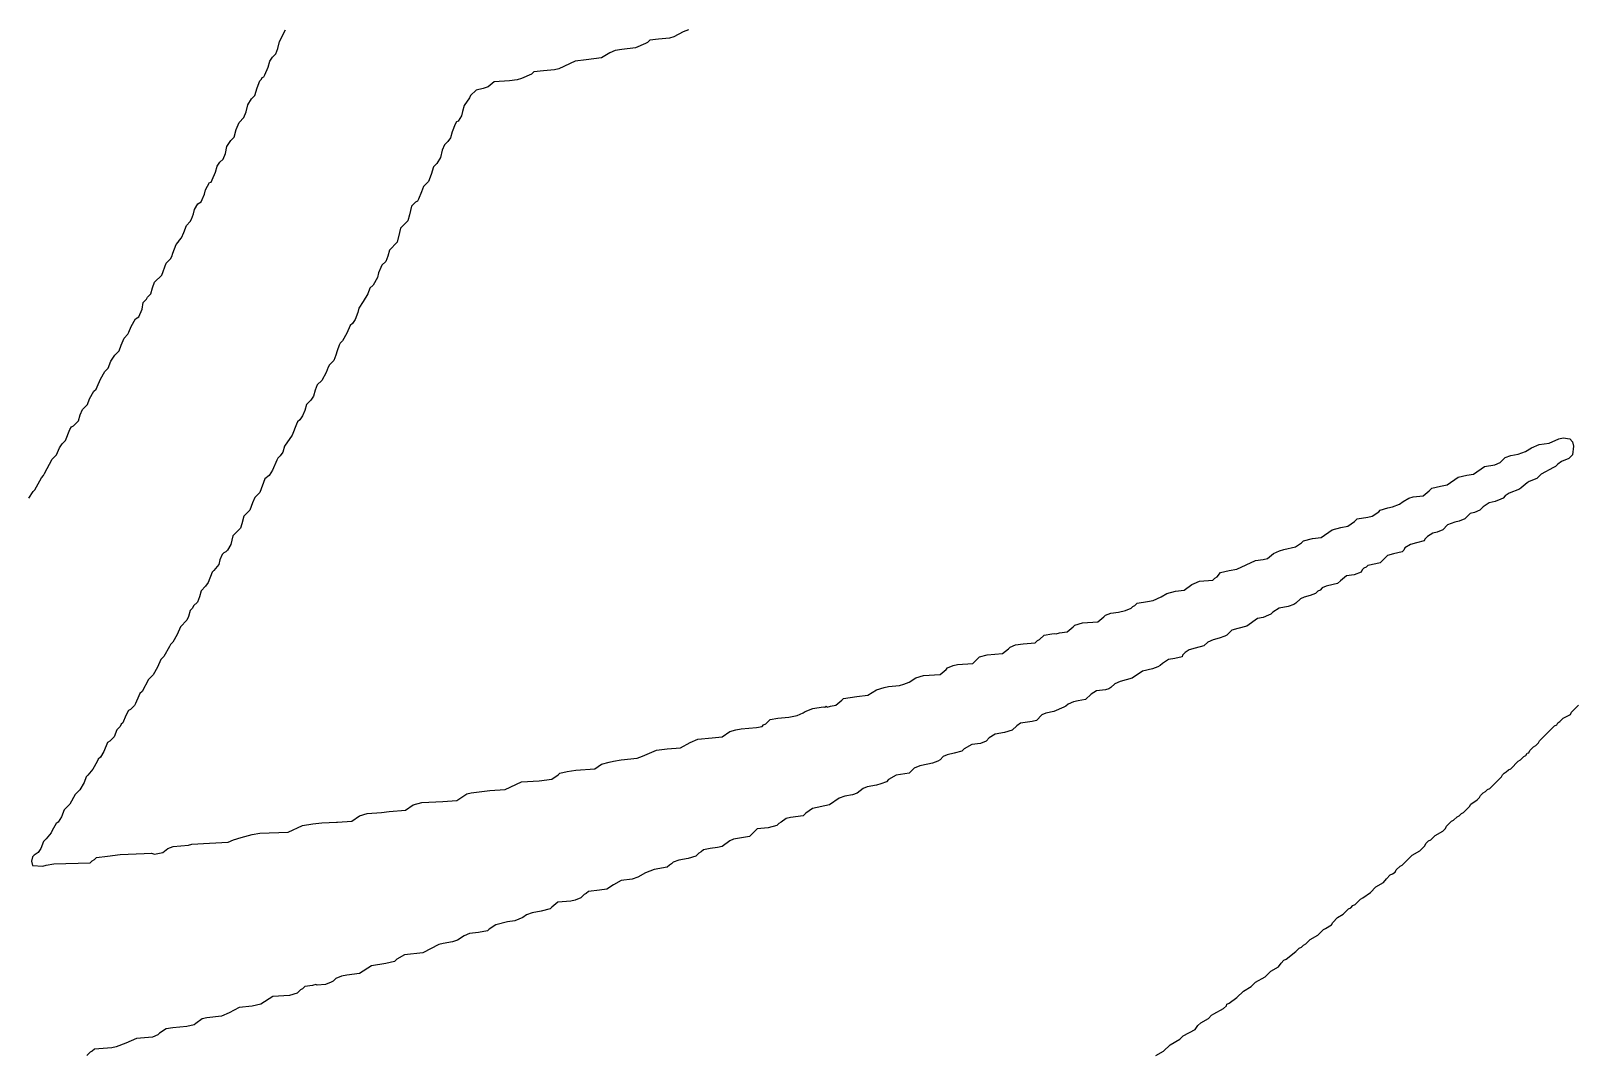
# Model space of a CAD drawing. Header units: millimetres. Extents: x -3 to 175, y -4 to 177.
# Drawn here: x 108.902 to 110.752, y 55.552 to 56.779 of the extents above; entities that cross this region are included whole.
import ezdxf

# ---------------------------------------------------------------- set-up
doc = ezdxf.new("R2010")
doc.units = ezdxf.units.MM
doc.layers.add('TopOverlay', color=2, linetype='Continuous')

msp = doc.modelspace()

# ---------------------------------------------------------------- linework, layer by layer
at = {"layer": 'TopOverlay'}
for p, q in [((109.1975, 56.758), (109.1995, 56.7665)), ((109.1995, 56.7665), (109.2067, 56.7803)), ((109.6377, 56.7639), (109.6259, 56.7587)), ((109.6403, 56.7652), (109.6377, 56.7639)), ((109.6429, 56.7678), (109.6403, 56.7652)), ((109.6534, 56.7692), (109.6429, 56.7678)), ((109.6665, 56.7705), (109.6534, 56.7692)), ((109.6718, 56.7718), (109.6665, 56.7705)), ((109.6829, 56.7777), (109.6718, 56.7718)), ((109.6895, 56.7803), (109.6829, 56.7777)), ((109.1877, 56.7429), (109.191, 56.7475)), ((109.191, 56.7475), (109.1949, 56.7514)), ((109.1949, 56.7514), (109.1975, 56.758)), ((109.5668, 56.7442), (109.5537, 56.7429)), ((109.5852, 56.7469), (109.5668, 56.7442)), ((109.595, 56.7528), (109.5852, 56.7469)), ((109.6016, 56.7554), (109.595, 56.7528)), ((109.6095, 56.7567), (109.6016, 56.7554)), ((109.6259, 56.7587), (109.6095, 56.7567)), ((109.1805, 56.7239), (109.1818, 56.7265)), ((109.1818, 56.7265), (109.1857, 56.7357)), ((109.1857, 56.7357), (109.1877, 56.7429)), ((109.5012, 56.7272), (109.4894, 56.7219)), ((109.5039, 56.7298), (109.5012, 56.7272)), ((109.5157, 56.7311), (109.5039, 56.7298)), ((109.5288, 56.7324), (109.5157, 56.7311)), ((109.534, 56.7337), (109.5288, 56.7324)), ((109.5537, 56.7429), (109.534, 56.7337)), ((109.17, 56.7016), (109.1726, 56.7108)), ((109.1726, 56.7108), (109.1759, 56.7193)), ((109.1759, 56.7193), (109.1778, 56.7213)), ((109.1778, 56.7213), (109.1785, 56.7232)), ((109.1785, 56.7232), (109.1805, 56.7239)), ((109.435, 56.7082), (109.4284, 56.7016)), ((109.4435, 56.7101), (109.435, 56.7082)), ((109.4494, 56.7121), (109.4435, 56.7101)), ((109.4566, 56.718), (109.4494, 56.7121)), ((109.475, 56.7193), (109.4566, 56.718)), ((109.4842, 56.7206), (109.475, 56.7193)), ((109.4894, 56.7219), (109.4842, 56.7206)), ((109.1595, 56.6819), (109.1614, 56.6904)), ((109.1614, 56.6904), (109.166, 56.6977)), ((109.166, 56.6977), (109.17, 56.7016)), ((109.4205, 56.6898), (109.4186, 56.6826)), ((109.4271, 56.699), (109.4205, 56.6898)), ((109.4284, 56.7016), (109.4271, 56.699)), ((109.151, 56.6695), (109.1569, 56.6754)), ((109.1569, 56.6754), (109.1595, 56.6819)), ((109.4114, 56.6701), (109.41, 56.6675)), ((109.4133, 56.6708), (109.4114, 56.6701)), ((109.4173, 56.6773), (109.4133, 56.6708)), ((109.4186, 56.6826), (109.4173, 56.6773)), ((109.1411, 56.6478), (109.145, 56.6517)), ((109.145, 56.6517), (109.1477, 56.6609)), ((109.1477, 56.6609), (109.151, 56.6695)), ((109.4061, 56.6583), (109.4041, 56.6511)), ((109.41, 56.6675), (109.4061, 56.6583)), ((109.1346, 56.6321), (109.1365, 56.6406)), ((109.1365, 56.6406), (109.1411, 56.6478)), ((109.3943, 56.636), (109.3923, 56.6275)), ((109.3969, 56.6426), (109.3943, 56.636)), ((109.4009, 56.6465), (109.3969, 56.6426)), ((109.4041, 56.6511), (109.4009, 56.6465)), ((109.1227, 56.6098), (109.1247, 56.617)), ((109.1247, 56.617), (109.128, 56.6216)), ((109.128, 56.6216), (109.1319, 56.6255)), ((109.1319, 56.6255), (109.1346, 56.6321)), ((109.3838, 56.6163), (109.3812, 56.6071)), ((109.3877, 56.6203), (109.3838, 56.6163)), ((109.3923, 56.6275), (109.3877, 56.6203)), ((109.1109, 56.5888), (109.1155, 56.5973)), ((109.1155, 56.5973), (109.1175, 56.598)), ((109.1175, 56.598), (109.1188, 56.6006)), ((109.1188, 56.6006), (109.1227, 56.6098)), ((109.3779, 56.5986), (109.372, 56.5927)), ((109.3812, 56.6071), (109.3779, 56.5986)), ((109.107, 56.577), (109.1096, 56.5835)), ((109.1096, 56.5835), (109.1109, 56.5888)), ((109.3661, 56.5776), (109.3648, 56.575)), ((109.3694, 56.5862), (109.3661, 56.5776)), ((109.372, 56.5927), (109.3694, 56.5862)), ((109.0939, 56.5534), (109.0965, 56.5599)), ((109.0965, 56.5599), (109.0978, 56.5652)), ((109.0978, 56.5652), (109.1018, 56.5717)), ((109.1018, 56.5717), (109.1057, 56.5743)), ((109.1057, 56.5743), (109.107, 56.577)), ((109.3576, 56.5691), (109.355, 56.5586)), ((109.3622, 56.5737), (109.3576, 56.5691)), ((109.3648, 56.575), (109.3622, 56.5737)), ((109.0847, 56.5376), (109.088, 56.5461)), ((109.088, 56.5461), (109.0926, 56.5507)), ((109.0926, 56.5507), (109.0939, 56.5534)), ((109.3445, 56.5429), (109.3431, 56.5376)), ((109.353, 56.5514), (109.3445, 56.5429)), ((109.355, 56.5586), (109.353, 56.5514)), ((109.0716, 56.5127), (109.0755, 56.5232)), ((109.0755, 56.5232), (109.0781, 56.5258)), ((109.0781, 56.5258), (109.0795, 56.5284)), ((109.0795, 56.5284), (109.0821, 56.5311)), ((109.0821, 56.5311), (109.0847, 56.5376)), ((109.3405, 56.5258), (109.3313, 56.5166)), ((109.3431, 56.5376), (109.3405, 56.5258)), ((109.0637, 56.5009), (109.069, 56.5061)), ((109.069, 56.5061), (109.0703, 56.5087)), ((109.0703, 56.5087), (109.0716, 56.5127)), ((109.3294, 56.5094), (109.3267, 56.5028)), ((109.3313, 56.5166), (109.3294, 56.5094)), ((109.0499, 56.4779), (109.0585, 56.4864)), ((109.0585, 56.4864), (109.0637, 56.5009)), ((109.3182, 56.4891), (109.3169, 56.4838)), ((109.3208, 56.4956), (109.3182, 56.4891)), ((109.3222, 56.4983), (109.3208, 56.4956)), ((109.3267, 56.5028), (109.3222, 56.4983)), ((109.0453, 56.4641), (109.0473, 56.4714)), ((109.0473, 56.4714), (109.0499, 56.4779)), ((109.3077, 56.4707), (109.3051, 56.4641)), ((109.3117, 56.4746), (109.3077, 56.4707)), ((109.3169, 56.4838), (109.3117, 56.4746)), ((109.0348, 56.4458), (109.0362, 56.4536)), ((109.0362, 56.4536), (109.0401, 56.4576)), ((109.0401, 56.4576), (109.0414, 56.4602)), ((109.0414, 56.4602), (109.0453, 56.4641)), ((109.2998, 56.455), (109.2946, 56.4471)), ((109.3051, 56.4641), (109.2998, 56.455)), ((109.0217, 56.4248), (109.027, 56.434)), ((109.027, 56.434), (109.0309, 56.4366)), ((109.0309, 56.4366), (109.0348, 56.4458)), ((109.29, 56.4333), (109.2867, 56.4287)), ((109.2933, 56.4418), (109.29, 56.4333)), ((109.2946, 56.4471), (109.2933, 56.4418)), ((109.0099, 56.4025), (109.0132, 56.411)), ((109.0132, 56.411), (109.0178, 56.4156)), ((109.0178, 56.4156), (109.0191, 56.4182)), ((109.0191, 56.4182), (109.0217, 56.4248)), ((109.2802, 56.4169), (109.2749, 56.4077)), ((109.2841, 56.4261), (109.2802, 56.4169)), ((109.2867, 56.4287), (109.2841, 56.4261)), ((109.0021, 56.3907), (109.0073, 56.3959)), ((109.0073, 56.3959), (109.0099, 56.4025)), ((109.2684, 56.3959), (109.2671, 56.3907)), ((109.271, 56.4025), (109.2684, 56.3959)), ((109.2723, 56.4051), (109.271, 56.4025)), ((109.2749, 56.4077), (109.2723, 56.4051)), ((108.9902, 56.371), (108.9942, 56.3749)), ((108.9942, 56.3749), (108.9975, 56.3835)), ((108.9975, 56.3835), (109.0021, 56.3907)), ((109.2579, 56.3762), (109.2552, 56.3697)), ((109.2592, 56.3789), (109.2579, 56.3762)), ((109.2644, 56.3841), (109.2592, 56.3789)), ((109.2671, 56.3907), (109.2644, 56.3841)), ((108.9811, 56.3526), (108.985, 56.3618)), ((108.985, 56.3618), (108.9902, 56.371)), ((109.25, 56.3605), (109.2447, 56.3553)), ((109.2552, 56.3697), (109.25, 56.3605)), ((108.9693, 56.3316), (108.9719, 56.3382)), ((108.9719, 56.3382), (108.9771, 56.3474)), ((108.9771, 56.3474), (108.9797, 56.35)), ((108.9797, 56.35), (108.9811, 56.3526)), ((109.2369, 56.3369), (109.2316, 56.3316)), ((109.2402, 56.3415), (109.2369, 56.3369)), ((109.2421, 56.3487), (109.2402, 56.3415)), ((109.2447, 56.3553), (109.2421, 56.3487)), ((108.9588, 56.312), (108.9607, 56.3192)), ((108.9607, 56.3192), (108.9634, 56.3257)), ((108.9634, 56.3257), (108.9693, 56.3316)), ((109.2297, 56.3244), (109.227, 56.3179)), ((109.2316, 56.3316), (109.2297, 56.3244)), ((108.943, 56.2884), (108.9483, 56.3015)), ((108.9483, 56.3015), (108.9502, 56.3047)), ((108.9502, 56.3047), (108.9529, 56.3061)), ((108.9529, 56.3061), (108.9588, 56.312)), ((109.2198, 56.308), (109.2146, 56.2949)), ((109.2211, 56.3107), (109.2198, 56.308)), ((109.2238, 56.3133), (109.2211, 56.3107)), ((109.227, 56.3179), (109.2238, 56.3133)), ((108.9358, 56.2798), (108.9391, 56.2844)), ((108.9391, 56.2844), (108.943, 56.2884)), ((109.2054, 56.2818), (109.2034, 56.2746)), ((109.2146, 56.2949), (109.2054, 56.2818)), ((110.699, 56.2798), (110.7082, 56.2838)), ((110.7082, 56.2838), (110.72, 56.2851)), ((110.72, 56.2851), (110.7318, 56.2903)), ((110.7318, 56.2903), (110.737, 56.2916)), ((110.737, 56.2916), (110.7449, 56.2903)), ((110.7449, 56.2903), (110.7482, 56.287)), ((110.7482, 56.287), (110.7495, 56.2818)), ((110.7495, 56.2818), (110.7482, 56.2713)), ((108.9181, 56.249), (108.9273, 56.266)), ((108.9273, 56.266), (108.9325, 56.2713)), ((108.9325, 56.2713), (108.9358, 56.2798)), ((109.1962, 56.2647), (109.191, 56.2529)), ((109.1975, 56.2674), (109.1962, 56.2647)), ((109.2001, 56.27), (109.1975, 56.2674)), ((109.2034, 56.2746), (109.2001, 56.27)), ((110.6616, 56.2621), (110.6675, 56.268)), ((110.6675, 56.268), (110.6741, 56.2706)), ((110.6741, 56.2706), (110.6832, 56.272)), ((110.6832, 56.272), (110.6918, 56.2752)), ((110.6918, 56.2752), (110.699, 56.2798)), ((110.7351, 56.2634), (110.7305, 56.2601)), ((110.7436, 56.2667), (110.7351, 56.2634)), ((110.7482, 56.2713), (110.7436, 56.2667)), ((108.9142, 56.2437), (108.9168, 56.2464)), ((108.9168, 56.2464), (108.9181, 56.249)), ((109.187, 56.2464), (109.1818, 56.2424)), ((109.191, 56.2529), (109.187, 56.2464)), ((110.598, 56.2352), (110.6111, 56.2444)), ((110.6111, 56.2444), (110.6216, 56.247)), ((110.6216, 56.247), (110.6295, 56.2483)), ((110.6295, 56.2483), (110.6426, 56.2575)), ((110.6426, 56.2575), (110.655, 56.2595)), ((110.655, 56.2595), (110.6616, 56.2621)), ((110.7108, 56.2483), (110.7055, 56.2431)), ((110.7252, 56.2562), (110.7108, 56.2483)), ((110.7278, 56.2575), (110.7252, 56.2562)), ((110.7305, 56.2601), (110.7278, 56.2575)), ((108.8991, 56.2195), (108.9043, 56.2273)), ((108.9043, 56.2273), (108.9063, 56.2293)), ((108.9063, 56.2293), (108.9142, 56.2437)), ((109.1759, 56.226), (109.17, 56.2201)), ((109.1818, 56.2424), (109.1759, 56.226)), ((110.5691, 56.2221), (110.5763, 56.228)), ((110.5763, 56.228), (110.5796, 56.2313)), ((110.5796, 56.2313), (110.5901, 56.2339)), ((110.5901, 56.2339), (110.598, 56.2352)), ((110.6846, 56.23), (110.6721, 56.2254)), ((110.6865, 56.2319), (110.6846, 56.23)), ((110.6937, 56.2378), (110.6865, 56.2319)), ((110.6964, 56.2392), (110.6937, 56.2378)), ((110.7055, 56.2431), (110.6964, 56.2392)), ((109.1673, 56.2136), (109.1641, 56.205)), ((109.17, 56.2201), (109.1673, 56.2136)), ((110.5179, 56.205), (110.5271, 56.2077)), ((110.5271, 56.2077), (110.5324, 56.209)), ((110.5324, 56.209), (110.5409, 56.2123)), ((110.5409, 56.2123), (110.5455, 56.2155)), ((110.5455, 56.2155), (110.5521, 56.2195)), ((110.5521, 56.2195), (110.5573, 56.2208)), ((110.5573, 56.2208), (110.5691, 56.2221)), ((110.6413, 56.209), (110.6373, 56.205)), ((110.6485, 56.2136), (110.6413, 56.209)), ((110.6557, 56.2155), (110.6485, 56.2136)), ((110.6623, 56.2182), (110.6557, 56.2155)), ((110.6649, 56.2195), (110.6623, 56.2182)), ((110.6675, 56.2221), (110.6649, 56.2195)), ((110.6721, 56.2254), (110.6675, 56.2221)), ((109.1569, 56.1978), (109.1542, 56.1886)), ((109.1641, 56.205), (109.1569, 56.1978)), ((110.4792, 56.186), (110.4871, 56.1913)), ((110.4871, 56.1913), (110.4904, 56.1946)), ((110.4904, 56.1946), (110.5029, 56.1965)), ((110.5029, 56.1965), (110.5081, 56.1978)), ((110.5081, 56.1978), (110.516, 56.2031)), ((110.516, 56.2031), (110.5179, 56.205)), ((110.6071, 56.1906), (110.5986, 56.1873)), ((110.6124, 56.1919), (110.6071, 56.1906)), ((110.619, 56.1946), (110.6124, 56.1919)), ((110.6255, 56.2011), (110.619, 56.1946)), ((110.6308, 56.2024), (110.6255, 56.2011)), ((110.6373, 56.205), (110.6308, 56.2024)), ((109.1437, 56.1742), (109.1411, 56.1637)), ((109.1529, 56.1834), (109.1437, 56.1742)), ((109.1542, 56.1886), (109.1529, 56.1834)), ((110.4261, 56.1683), (110.4366, 56.1709)), ((110.4366, 56.1709), (110.4471, 56.1722)), ((110.4471, 56.1722), (110.4602, 56.1814)), ((110.4602, 56.1814), (110.4707, 56.1841)), ((110.4707, 56.1841), (110.4792, 56.186)), ((110.5744, 56.1736), (110.5711, 56.1703)), ((110.5809, 56.1775), (110.5744, 56.1736)), ((110.5862, 56.1788), (110.5809, 56.1775)), ((110.5927, 56.1814), (110.5862, 56.1788)), ((110.5986, 56.1873), (110.5927, 56.1814)), ((109.1306, 56.1519), (109.128, 56.1454)), ((109.1326, 56.1539), (109.1306, 56.1519)), ((109.1352, 56.1552), (109.1326, 56.1539)), ((109.1372, 56.1572), (109.1352, 56.1552)), ((109.1411, 56.1637), (109.1372, 56.1572)), ((110.3828, 56.1473), (110.39, 56.1532)), ((110.39, 56.1532), (110.3972, 56.1565)), ((110.3972, 56.1565), (110.4025, 56.1578)), ((110.4025, 56.1578), (110.4163, 56.1611)), ((110.4163, 56.1611), (110.4235, 56.1657)), ((110.4235, 56.1657), (110.4261, 56.1683)), ((110.5337, 56.1526), (110.5265, 56.1506)), ((110.5442, 56.1552), (110.5337, 56.1526)), ((110.5461, 56.1572), (110.5442, 56.1552)), ((110.5475, 56.1598), (110.5461, 56.1572)), ((110.554, 56.1637), (110.5475, 56.1598)), ((110.5612, 56.1657), (110.554, 56.1637)), ((110.5704, 56.1683), (110.5612, 56.1657)), ((110.5711, 56.1703), (110.5704, 56.1683)), ((109.1267, 56.1401), (109.1208, 56.1329)), ((109.128, 56.1454), (109.1267, 56.1401)), ((110.3369, 56.1329), (110.3461, 56.1342)), ((110.3461, 56.1342), (110.3684, 56.1447)), ((110.3684, 56.1447), (110.3776, 56.146)), ((110.3776, 56.146), (110.3828, 56.1473)), ((110.4963, 56.1335), (110.495, 56.1309)), ((110.4983, 56.1355), (110.4963, 56.1335)), ((110.5009, 56.1368), (110.4983, 56.1355)), ((110.5029, 56.1388), (110.5009, 56.1368)), ((110.5127, 56.1408), (110.5029, 56.1388)), ((110.5179, 56.1421), (110.5127, 56.1408)), ((110.5265, 56.1506), (110.5179, 56.1421)), ((109.1142, 56.1185), (109.1109, 56.1139)), ((109.1188, 56.1309), (109.1142, 56.1185)), ((109.1208, 56.1329), (109.1188, 56.1309)), ((110.2831, 56.1093), (110.2923, 56.1158)), ((110.2923, 56.1158), (110.2949, 56.1171)), ((110.2949, 56.1171), (110.3015, 56.1198)), ((110.3015, 56.1198), (110.3172, 56.1211)), ((110.3172, 56.1211), (110.3198, 56.1237)), ((110.3198, 56.1237), (110.3225, 56.125)), ((110.3225, 56.125), (110.3264, 56.1303)), ((110.3264, 56.1303), (110.3369, 56.1329)), ((110.4615, 56.1158), (110.453, 56.1139)), ((110.4668, 56.1171), (110.4615, 56.1158)), ((110.4701, 56.1204), (110.4668, 56.1171)), ((110.4773, 56.1263), (110.4701, 56.1204)), ((110.4865, 56.1276), (110.4773, 56.1263)), ((110.495, 56.1309), (110.4865, 56.1276)), ((109.1037, 56.1014), (109.1011, 56.0948)), ((109.1057, 56.1086), (109.1037, 56.1014)), ((109.1109, 56.1139), (109.1057, 56.1086)), ((110.2392, 56.0955), (110.2457, 56.0968)), ((110.2457, 56.0968), (110.2556, 56.1014)), ((110.2556, 56.1014), (110.2621, 56.1053)), ((110.2621, 56.1053), (110.2726, 56.108)), ((110.2726, 56.108), (110.2831, 56.1093)), ((110.4222, 56.0988), (110.4169, 56.0935)), ((110.4268, 56.1007), (110.4222, 56.0988)), ((110.434, 56.1027), (110.4268, 56.1007)), ((110.4405, 56.1053), (110.434, 56.1027)), ((110.4432, 56.108), (110.4405, 56.1053)), ((110.4458, 56.1093), (110.4432, 56.108)), ((110.4484, 56.1119), (110.4458, 56.1093)), ((110.453, 56.1139), (110.4484, 56.1119)), ((109.0906, 56.0778), (109.0886, 56.0732)), ((109.0926, 56.085), (109.0906, 56.0778)), ((109.0952, 56.0876), (109.0926, 56.085)), ((109.0965, 56.0903), (109.0952, 56.0876)), ((109.1011, 56.0948), (109.0965, 56.0903)), ((110.1867, 56.0771), (110.1887, 56.0791)), ((110.1887, 56.0791), (110.1952, 56.0817)), ((110.1952, 56.0817), (110.2044, 56.083)), ((110.2044, 56.083), (110.2129, 56.085)), ((110.2129, 56.085), (110.2195, 56.0876)), ((110.2195, 56.0876), (110.2215, 56.0896)), ((110.2215, 56.0896), (110.2241, 56.0909)), ((110.2241, 56.0909), (110.2267, 56.0935)), ((110.2267, 56.0935), (110.2392, 56.0955)), ((110.3841, 56.0791), (110.3776, 56.0765)), ((110.3868, 56.0804), (110.3841, 56.0791)), ((110.3894, 56.083), (110.3868, 56.0804)), ((110.3966, 56.0876), (110.3894, 56.083)), ((110.4077, 56.0896), (110.3966, 56.0876)), ((110.4143, 56.0922), (110.4077, 56.0896)), ((110.4169, 56.0935), (110.4143, 56.0922)), ((109.0808, 56.0653), (109.0768, 56.0561)), ((109.0886, 56.0732), (109.0808, 56.0653)), ((110.1336, 56.0581), (110.1427, 56.0594)), ((110.1427, 56.0594), (110.15, 56.0653)), ((110.15, 56.0653), (110.1519, 56.0673)), ((110.1519, 56.0673), (110.1611, 56.0699)), ((110.1611, 56.0699), (110.1795, 56.0712)), ((110.1795, 56.0712), (110.1867, 56.0771)), ((110.3402, 56.0614), (110.3343, 56.0555)), ((110.3474, 56.0634), (110.3402, 56.0614)), ((110.3579, 56.066), (110.3474, 56.0634)), ((110.371, 56.0752), (110.3579, 56.066)), ((110.3776, 56.0765), (110.371, 56.0752)), ((109.0676, 56.0417), (109.0611, 56.0299)), ((109.069, 56.0443), (109.0676, 56.0417)), ((109.0716, 56.047), (109.069, 56.0443)), ((109.0768, 56.0561), (109.0716, 56.047)), ((110.0726, 56.0391), (110.0745, 56.0411)), ((110.0745, 56.0411), (110.0811, 56.0437)), ((110.0811, 56.0437), (110.0903, 56.045)), ((110.0903, 56.045), (110.1047, 56.0463)), ((110.1047, 56.0463), (110.1073, 56.0489)), ((110.1073, 56.0489), (110.1099, 56.0502)), ((110.1099, 56.0502), (110.1152, 56.0555)), ((110.1152, 56.0555), (110.1244, 56.0568)), ((110.1244, 56.0568), (110.1277, 56.0575)), ((110.1277, 56.0575), (110.1296, 56.0568)), ((110.1296, 56.0568), (110.1336, 56.0581)), ((110.3067, 56.0424), (110.2962, 56.0397)), ((110.3113, 56.047), (110.3067, 56.0424)), ((110.3179, 56.0496), (110.3113, 56.047)), ((110.3251, 56.0516), (110.3179, 56.0496)), ((110.3317, 56.0542), (110.3251, 56.0516)), ((110.3343, 56.0555), (110.3317, 56.0542)), ((109.0572, 56.026), (109.0532, 56.0168)), ((109.0611, 56.0299), (109.0572, 56.026)), ((110.0299, 56.0214), (110.0378, 56.0293)), ((110.0378, 56.0293), (110.047, 56.0319)), ((110.047, 56.0319), (110.0653, 56.0332)), ((110.0653, 56.0332), (110.0726, 56.0391)), ((110.2641, 56.026), (110.2569, 56.0214)), ((110.272, 56.0273), (110.2641, 56.026)), ((110.2805, 56.0293), (110.272, 56.0273)), ((110.2811, 56.0312), (110.2805, 56.0293)), ((110.2844, 56.0345), (110.2811, 56.0312)), ((110.289, 56.0378), (110.2844, 56.0345)), ((110.2962, 56.0397), (110.289, 56.0378)), ((109.048, 56.0076), (109.0427, 56.0024)), ((109.0532, 56.0168), (109.048, 56.0076)), ((109.9538, 55.9991), (109.9617, 56.0043)), ((109.9617, 56.0043), (109.9709, 56.0069)), ((109.9709, 56.0069), (109.9906, 56.0083)), ((109.9906, 56.0083), (109.9978, 56.0142)), ((109.9978, 56.0142), (109.9997, 56.0161)), ((109.9997, 56.0161), (110.0063, 56.0188)), ((110.0063, 56.0188), (110.0116, 56.0201)), ((110.0116, 56.0201), (110.0299, 56.0214)), ((110.2333, 56.0122), (110.2208, 56.0037)), ((110.2451, 56.0148), (110.2333, 56.0122)), ((110.2516, 56.0174), (110.2451, 56.0148)), ((110.2543, 56.0188), (110.2516, 56.0174)), ((110.2569, 56.0214), (110.2543, 56.0188)), ((109.0322, 55.9853), (109.0309, 55.9827)), ((109.0348, 55.9879), (109.0322, 55.9853)), ((109.0427, 56.0024), (109.0348, 55.9879)), ((109.904, 55.9833), (109.9145, 55.9899)), ((109.9145, 55.9899), (109.9237, 55.9925)), ((109.9237, 55.9925), (109.9289, 55.9938)), ((109.9289, 55.9938), (109.942, 55.9951)), ((109.942, 55.9951), (109.9473, 55.9965)), ((109.9473, 55.9965), (109.9538, 55.9991)), ((110.1782, 55.9886), (110.1716, 55.9846)), ((110.1887, 55.9899), (110.1782, 55.9886)), ((110.1926, 55.9912), (110.1887, 55.9899)), ((110.1952, 55.9925), (110.1926, 55.9912)), ((110.1998, 55.9971), (110.1952, 55.9925)), ((110.2064, 55.9997), (110.1998, 55.9971)), ((110.2208, 56.0037), (110.2064, 55.9997)), ((109.0257, 55.9709), (109.0211, 55.9663)), ((109.027, 55.9735), (109.0257, 55.9709)), ((109.0309, 55.9827), (109.027, 55.9735)), ((109.8292, 55.9637), (109.8384, 55.9676)), ((109.8384, 55.9676), (109.8508, 55.9696)), ((109.8508, 55.9696), (109.8528, 55.9689)), ((109.8528, 55.9689), (109.8541, 55.9702)), ((109.8541, 55.9702), (109.8554, 55.9689)), ((109.8554, 55.9689), (109.8594, 55.9702)), ((109.8594, 55.9702), (109.8659, 55.9715)), ((109.8659, 55.9715), (109.8731, 55.9774)), ((109.8731, 55.9774), (109.8751, 55.9794)), ((109.8751, 55.9794), (109.8909, 55.982)), ((109.8909, 55.982), (109.904, 55.9833)), ((110.1388, 55.9689), (110.127, 55.9637)), ((110.1414, 55.9702), (110.1388, 55.9689)), ((110.1441, 55.9728), (110.1414, 55.9702)), ((110.1506, 55.9755), (110.1441, 55.9728)), ((110.1559, 55.9768), (110.1506, 55.9755)), ((110.165, 55.9781), (110.1559, 55.9768)), ((110.1716, 55.9846), (110.165, 55.9781)), ((110.7469, 55.963), (110.7554, 55.9715)), ((109.0099, 55.9486), (109.0086, 55.9459)), ((109.0119, 55.9505), (109.0099, 55.9486)), ((109.0152, 55.9591), (109.0119, 55.9505)), ((109.0184, 55.965), (109.0152, 55.9591)), ((109.0211, 55.9663), (109.0184, 55.965)), ((109.7793, 55.9479), (109.782, 55.9492)), ((109.782, 55.9492), (109.7872, 55.9545)), ((109.7872, 55.9545), (109.7964, 55.9558)), ((109.7964, 55.9558), (109.8095, 55.9571)), ((109.8095, 55.9571), (109.8194, 55.9591)), ((109.8194, 55.9591), (109.8266, 55.9623)), ((109.8266, 55.9623), (109.8292, 55.9637)), ((110.087, 55.9499), (110.0824, 55.9466)), ((110.1008, 55.9518), (110.087, 55.9499)), ((110.106, 55.9532), (110.1008, 55.9518)), ((110.1126, 55.9597), (110.106, 55.9532)), ((110.1172, 55.9617), (110.1126, 55.9597)), ((110.127, 55.9637), (110.1172, 55.9617)), ((110.7292, 55.9479), (110.7305, 55.9505)), ((110.7305, 55.9505), (110.7331, 55.9518)), ((110.7331, 55.9518), (110.737, 55.9558)), ((110.737, 55.9558), (110.7456, 55.9604)), ((110.7456, 55.9604), (110.7469, 55.963)), ((109.0014, 55.9335), (108.9961, 55.9282)), ((109.0047, 55.942), (109.0014, 55.9335)), ((109.0086, 55.9459), (109.0047, 55.942)), ((109.6914, 55.9269), (109.7006, 55.9309)), ((109.7006, 55.9309), (109.7177, 55.9322)), ((109.7177, 55.9322), (109.7295, 55.9335)), ((109.7295, 55.9335), (109.7387, 55.94)), ((109.7387, 55.94), (109.7459, 55.942)), ((109.7459, 55.942), (109.7525, 55.9433)), ((109.7525, 55.9433), (109.7708, 55.9446)), ((109.7708, 55.9446), (109.7774, 55.9459)), ((109.7774, 55.9459), (109.7793, 55.9479)), ((110.0496, 55.9322), (110.0457, 55.9282)), ((110.0568, 55.9368), (110.0496, 55.9322)), ((110.068, 55.9387), (110.0568, 55.9368)), ((110.0771, 55.9414), (110.068, 55.9387)), ((110.0824, 55.9466), (110.0771, 55.9414)), ((110.7088, 55.9289), (110.7265, 55.9466)), ((110.7265, 55.9466), (110.7292, 55.9479)), ((108.9889, 55.9158), (108.985, 55.9092)), ((108.9935, 55.9269), (108.9889, 55.9158)), ((108.9961, 55.9282), (108.9935, 55.9269)), ((109.6344, 55.9105), (109.6508, 55.9177)), ((109.6508, 55.9177), (109.6639, 55.9191)), ((109.6639, 55.9191), (109.6796, 55.9204)), ((109.6796, 55.9204), (109.6914, 55.9269)), ((109.9991, 55.9118), (109.9945, 55.9099)), ((110.0076, 55.9138), (109.9991, 55.9118)), ((110.0168, 55.9164), (110.0076, 55.9138)), ((110.0194, 55.9191), (110.0168, 55.9164)), ((110.0286, 55.9243), (110.0194, 55.9191)), ((110.0391, 55.9256), (110.0286, 55.9243)), ((110.0457, 55.9282), (110.0391, 55.9256)), ((110.6924, 55.9112), (110.6937, 55.9138)), ((110.6937, 55.9138), (110.6957, 55.9145)), ((110.6957, 55.9145), (110.697, 55.9171)), ((110.697, 55.9171), (110.7016, 55.9217)), ((110.7016, 55.9217), (110.7042, 55.923)), ((110.7042, 55.923), (110.7075, 55.9263)), ((110.7075, 55.9263), (110.7088, 55.9289)), ((108.9758, 55.8948), (108.9699, 55.8876)), ((108.9811, 55.904), (108.9758, 55.8948)), ((108.9824, 55.9066), (108.9811, 55.904)), ((108.985, 55.9092), (108.9824, 55.9066)), ((109.5439, 55.8922), (109.5544, 55.8935)), ((109.5544, 55.8935), (109.5773, 55.8954)), ((109.5773, 55.8954), (109.5852, 55.9007)), ((109.5852, 55.9007), (109.5944, 55.9033)), ((109.5944, 55.9033), (109.5996, 55.9046)), ((109.5996, 55.9046), (109.6088, 55.9059)), ((109.6088, 55.9059), (109.6278, 55.9079)), ((109.6278, 55.9079), (109.6344, 55.9105)), ((109.9597, 55.8961), (109.9538, 55.8902)), ((109.9663, 55.8987), (109.9597, 55.8961)), ((109.9761, 55.9007), (109.9663, 55.8987)), ((109.9814, 55.902), (109.9761, 55.9007)), ((109.9879, 55.9046), (109.9814, 55.902)), ((109.9906, 55.9059), (109.9879, 55.9046)), ((109.9945, 55.9099), (109.9906, 55.9059)), ((110.6688, 55.8915), (110.6714, 55.8941)), ((110.6714, 55.8941), (110.6741, 55.8954)), ((110.6741, 55.8954), (110.6832, 55.9046)), ((110.6832, 55.9046), (110.6859, 55.9059)), ((110.6859, 55.9059), (110.6898, 55.9099)), ((110.6898, 55.9099), (110.6924, 55.9112)), ((108.9653, 55.879), (108.9601, 55.8699)), ((108.9679, 55.8856), (108.9653, 55.879)), ((108.9699, 55.8876), (108.9679, 55.8856)), ((109.4697, 55.8705), (109.4894, 55.8797)), ((109.4894, 55.8797), (109.5104, 55.881)), ((109.5104, 55.881), (109.5255, 55.883)), ((109.5255, 55.883), (109.5334, 55.8882)), ((109.5334, 55.8882), (109.5353, 55.8902)), ((109.5353, 55.8902), (109.5439, 55.8922)), ((109.9145, 55.8758), (109.9033, 55.8738)), ((109.9197, 55.8771), (109.9145, 55.8758)), ((109.9263, 55.8797), (109.9197, 55.8771)), ((109.9289, 55.8823), (109.9263, 55.8797)), ((109.9381, 55.8876), (109.9289, 55.8823)), ((109.9538, 55.8902), (109.9381, 55.8876)), ((110.6491, 55.8718), (110.6629, 55.8856)), ((110.6629, 55.8856), (110.6642, 55.8882)), ((110.6642, 55.8882), (110.6662, 55.8902)), ((110.6662, 55.8902), (110.6688, 55.8915)), ((108.9548, 55.8646), (108.9483, 55.8528)), ((108.9601, 55.8699), (108.9548, 55.8646)), ((109.37, 55.8548), (109.395, 55.8561)), ((109.395, 55.8561), (109.412, 55.8574)), ((109.412, 55.8574), (109.4238, 55.8653)), ((109.4238, 55.8653), (109.4291, 55.8666)), ((109.4291, 55.8666), (109.4514, 55.8692)), ((109.4514, 55.8692), (109.4697, 55.8705)), ((109.8699, 55.86), (109.8581, 55.8521)), ((109.8764, 55.8626), (109.8699, 55.86)), ((109.8856, 55.864), (109.8764, 55.8626)), ((109.8915, 55.8659), (109.8856, 55.864)), ((109.8987, 55.8718), (109.8915, 55.8659)), ((109.9033, 55.8738), (109.8987, 55.8718)), ((110.6262, 55.8528), (110.634, 55.858)), ((110.634, 55.858), (110.6367, 55.8607)), ((110.6367, 55.8607), (110.638, 55.8633)), ((110.638, 55.8633), (110.6413, 55.8666)), ((110.6413, 55.8666), (110.6439, 55.8679)), ((110.6439, 55.8679), (110.6465, 55.8705)), ((110.6465, 55.8705), (110.6491, 55.8718)), ((108.9384, 55.8377), (108.9345, 55.8312)), ((108.9417, 55.8462), (108.9384, 55.8377)), ((108.9483, 55.8528), (108.9417, 55.8462)), ((109.2861, 55.8325), (109.2953, 55.839)), ((109.2953, 55.839), (109.3044, 55.8417)), ((109.3044, 55.8417), (109.3215, 55.843)), ((109.3215, 55.843), (109.3307, 55.8443)), ((109.3307, 55.8443), (109.3504, 55.8456)), ((109.3504, 55.8456), (109.3595, 55.8521)), ((109.3595, 55.8521), (109.37, 55.8548)), ((109.8266, 55.839), (109.8115, 55.8371)), ((109.8299, 55.8423), (109.8266, 55.839)), ((109.8377, 55.8476), (109.8299, 55.8423)), ((109.8581, 55.8521), (109.8377, 55.8476)), ((110.6058, 55.8338), (110.6098, 55.8377)), ((110.6098, 55.8377), (110.6124, 55.839)), ((110.6124, 55.839), (110.615, 55.8417)), ((110.615, 55.8417), (110.6176, 55.843)), ((110.6176, 55.843), (110.6249, 55.8502)), ((110.6249, 55.8502), (110.6262, 55.8528)), ((108.926, 55.8187), (108.9201, 55.8115)), ((108.9273, 55.8213), (108.926, 55.8187)), ((108.9319, 55.8298), (108.9273, 55.8213)), ((108.9345, 55.8312), (108.9319, 55.8298)), ((109.1759, 55.818), (109.21, 55.8193)), ((109.21, 55.8193), (109.227, 55.8272)), ((109.227, 55.8272), (109.2395, 55.8292)), ((109.2395, 55.8292), (109.25, 55.8305)), ((109.25, 55.8305), (109.2677, 55.8312)), ((109.2677, 55.8312), (109.269, 55.8312)), ((109.269, 55.8312), (109.2861, 55.8325)), ((109.7715, 55.8233), (109.7623, 55.8141)), ((109.7846, 55.8246), (109.7715, 55.8233)), ((109.7951, 55.8272), (109.7846, 55.8246)), ((109.7977, 55.8298), (109.7951, 55.8272)), ((109.8003, 55.8312), (109.7977, 55.8298)), ((109.8062, 55.8357), (109.8003, 55.8312)), ((109.8115, 55.8371), (109.8062, 55.8357)), ((110.5835, 55.8154), (110.5927, 55.8207)), ((110.5927, 55.8207), (110.596, 55.8239)), ((110.596, 55.8239), (110.5973, 55.8266)), ((110.5973, 55.8266), (110.6032, 55.8325)), ((110.6032, 55.8325), (110.6058, 55.8338)), ((108.9168, 55.8082), (108.9135, 55.7997)), ((108.9201, 55.8115), (108.9168, 55.8082)), ((109.0657, 55.7997), (109.0722, 55.8023)), ((109.0722, 55.8023), (109.0906, 55.8036)), ((109.0906, 55.8036), (109.0945, 55.8049)), ((109.0945, 55.8049), (109.1155, 55.8062)), ((109.1155, 55.8062), (109.1378, 55.8075)), ((109.1378, 55.8075), (109.1444, 55.8102)), ((109.1444, 55.8102), (109.1536, 55.8128)), ((109.1536, 55.8128), (109.1667, 55.8167)), ((109.1667, 55.8167), (109.1759, 55.818)), ((109.7242, 55.801), (109.7151, 55.7997)), ((109.7295, 55.8023), (109.7242, 55.801)), ((109.7387, 55.8089), (109.7295, 55.8023)), ((109.7433, 55.8108), (109.7387, 55.8089)), ((109.7623, 55.8141), (109.7433, 55.8108)), ((110.5652, 55.797), (110.5711, 55.8029)), ((110.5711, 55.8029), (110.5724, 55.8056)), ((110.5724, 55.8056), (110.5757, 55.8089)), ((110.5757, 55.8089), (110.5783, 55.8102)), ((110.5783, 55.8102), (110.5835, 55.8154)), ((108.9037, 55.7898), (108.9023, 55.7846)), ((108.9023, 55.7846), (108.9037, 55.7793)), ((108.9056, 55.7918), (108.9037, 55.7898)), ((108.9102, 55.7951), (108.9056, 55.7918)), ((108.9135, 55.7997), (108.9102, 55.7951)), ((108.9292, 55.7813), (108.9725, 55.7826)), ((108.9725, 55.7826), (108.9752, 55.7852)), ((108.9752, 55.7852), (108.9778, 55.7866)), ((108.9778, 55.7866), (108.9804, 55.7892)), ((108.9804, 55.7892), (108.9935, 55.7905)), ((108.9935, 55.7905), (109.0086, 55.7925)), ((109.0086, 55.7925), (109.0375, 55.7938)), ((109.0375, 55.7938), (109.046, 55.7944)), ((109.046, 55.7944), (109.0499, 55.7931)), ((109.0499, 55.7931), (109.0598, 55.7951)), ((109.0598, 55.7951), (109.0657, 55.7997)), ((109.6711, 55.7833), (109.6691, 55.7813)), ((109.6777, 55.7859), (109.6711, 55.7833)), ((109.6888, 55.7879), (109.6777, 55.7859)), ((109.698, 55.7905), (109.6888, 55.7879)), ((109.7019, 55.7944), (109.698, 55.7905)), ((109.7046, 55.7957), (109.7019, 55.7944)), ((109.7072, 55.7984), (109.7046, 55.7957)), ((109.7151, 55.7997), (109.7072, 55.7984)), ((110.5442, 55.78), (110.556, 55.7918)), ((110.556, 55.7918), (110.5652, 55.797)), ((108.9037, 55.7793), (108.9161, 55.7787)), ((108.9161, 55.7787), (108.9201, 55.78)), ((108.9201, 55.78), (108.9292, 55.7813)), ((109.6285, 55.7656), (109.6219, 55.7629)), ((109.6377, 55.7708), (109.6285, 55.7656)), ((109.6482, 55.7747), (109.6377, 55.7708)), ((109.6639, 55.7774), (109.6482, 55.7747)), ((109.6665, 55.78), (109.6639, 55.7774)), ((109.6691, 55.7813), (109.6665, 55.78)), ((110.5219, 55.759), (110.5252, 55.7636)), ((110.5252, 55.7636), (110.5297, 55.7682)), ((110.5297, 55.7682), (110.5324, 55.7695)), ((110.5324, 55.7695), (110.5357, 55.7715)), ((110.5357, 55.7715), (110.537, 55.7741)), ((110.537, 55.7741), (110.5416, 55.7787)), ((110.5416, 55.7787), (110.5442, 55.78)), ((109.5668, 55.7459), (109.5642, 55.7446)), ((109.5694, 55.7485), (109.5668, 55.7459)), ((109.5826, 55.7498), (109.5694, 55.7485)), ((109.5917, 55.7511), (109.5826, 55.7498)), ((109.5996, 55.7564), (109.5917, 55.7511)), ((109.6088, 55.7616), (109.5996, 55.7564)), ((109.6219, 55.7629), (109.6088, 55.7616)), ((110.497, 55.7406), (110.5061, 55.7472)), ((110.5061, 55.7472), (110.5127, 55.7538)), ((110.5127, 55.7538), (110.5219, 55.759)), ((109.5235, 55.7275), (109.513, 55.7249)), ((109.5255, 55.7295), (109.5235, 55.7275)), ((109.5327, 55.7354), (109.5255, 55.7295)), ((109.5485, 55.7367), (109.5327, 55.7354)), ((109.5537, 55.738), (109.5485, 55.7367)), ((109.5603, 55.7406), (109.5537, 55.738)), ((109.5642, 55.7446), (109.5603, 55.7406)), ((110.4733, 55.721), (110.4799, 55.7275)), ((110.4799, 55.7275), (110.4825, 55.7288)), ((110.4825, 55.7288), (110.4851, 55.7315)), ((110.4851, 55.7315), (110.4878, 55.7328)), ((110.4878, 55.7328), (110.4943, 55.7393)), ((110.4943, 55.7393), (110.497, 55.7406)), ((109.4586, 55.7085), (109.4507, 55.7032)), ((109.4724, 55.7118), (109.4586, 55.7085)), ((109.4815, 55.7131), (109.4724, 55.7118)), ((109.4907, 55.717), (109.4815, 55.7131)), ((109.4953, 55.7203), (109.4907, 55.717)), ((109.5019, 55.7229), (109.4953, 55.7203)), ((109.513, 55.7249), (109.5019, 55.7229)), ((110.4523, 55.7039), (110.4596, 55.7085)), ((110.4596, 55.7085), (110.4609, 55.7111)), ((110.4609, 55.7111), (110.4668, 55.717)), ((110.4668, 55.717), (110.4733, 55.721)), ((109.4127, 55.6901), (109.4068, 55.6882)), ((109.4205, 55.6954), (109.4127, 55.6901)), ((109.4271, 55.698), (109.4205, 55.6954)), ((109.4376, 55.6993), (109.4271, 55.698)), ((109.4487, 55.7013), (109.4376, 55.6993)), ((109.4507, 55.7032), (109.4487, 55.7013)), ((110.4287, 55.6855), (110.434, 55.6908)), ((110.434, 55.6908), (110.4432, 55.696)), ((110.4432, 55.696), (110.4497, 55.7026)), ((110.4497, 55.7026), (110.4523, 55.7039)), ((109.349, 55.6724), (109.3399, 55.6672)), ((109.3713, 55.675), (109.349, 55.6724)), ((109.3904, 55.6849), (109.3713, 55.675)), ((109.3956, 55.6862), (109.3904, 55.6849)), ((109.4068, 55.6882), (109.3956, 55.6862)), ((110.4051, 55.6672), (110.4169, 55.6764)), ((110.4169, 55.6764), (110.4209, 55.6803)), ((110.4209, 55.6803), (110.4235, 55.6816)), ((110.4235, 55.6816), (110.4261, 55.6842)), ((110.4261, 55.6842), (110.4287, 55.6855)), ((109.3097, 55.6593), (109.2953, 55.6501)), ((109.3267, 55.6619), (109.3097, 55.6593)), ((109.3372, 55.6645), (109.3267, 55.6619)), ((109.3399, 55.6672), (109.3372, 55.6645)), ((110.3802, 55.6462), (110.3868, 55.6527)), ((110.3868, 55.6527), (110.3959, 55.658)), ((110.3959, 55.658), (110.3992, 55.6626)), ((110.3992, 55.6626), (110.4025, 55.6659)), ((110.4025, 55.6659), (110.4051, 55.6672)), ((109.2297, 55.6344), (109.227, 55.6317)), ((109.2388, 55.6357), (109.2297, 55.6344)), ((109.2428, 55.637), (109.2388, 55.6357)), ((109.2447, 55.6363), (109.2428, 55.637)), ((109.2546, 55.637), (109.2447, 55.6363)), ((109.2612, 55.6396), (109.2546, 55.637)), ((109.2638, 55.6409), (109.2612, 55.6396)), ((109.2671, 55.6442), (109.2638, 55.6409)), ((109.2736, 55.6468), (109.2671, 55.6442)), ((109.2802, 55.6481), (109.2736, 55.6468)), ((109.2953, 55.6501), (109.2802, 55.6481)), ((110.354, 55.6291), (110.3631, 55.6344)), ((110.3631, 55.6344), (110.3684, 55.6396)), ((110.3684, 55.6396), (110.3802, 55.6462)), ((109.1916, 55.6226), (109.1772, 55.6134)), ((109.2113, 55.6239), (109.1916, 55.6226)), ((109.2205, 55.6265), (109.2113, 55.6239)), ((109.2244, 55.6304), (109.2205, 55.6265)), ((109.227, 55.6317), (109.2244, 55.6304)), ((110.3369, 55.6147), (110.3461, 55.6213)), ((110.3461, 55.6213), (110.354, 55.6291)), ((109.1123, 55.597), (109.107, 55.5957)), ((109.13, 55.599), (109.1123, 55.597)), ((109.1391, 55.6029), (109.13, 55.599)), ((109.151, 55.6094), (109.1391, 55.6029)), ((109.1667, 55.6108), (109.151, 55.6094)), ((109.1772, 55.6134), (109.1667, 55.6108)), ((110.312, 55.5963), (110.3159, 55.6003)), ((110.3159, 55.6003), (110.3185, 55.6016)), ((110.3185, 55.6016), (110.3303, 55.6081)), ((110.3303, 55.6081), (110.3336, 55.6114)), ((110.3336, 55.6114), (110.3343, 55.6134)), ((110.3343, 55.6134), (110.3369, 55.6147)), ((109.0558, 55.5786), (109.0539, 55.5766)), ((109.0637, 55.5839), (109.0558, 55.5786)), ((109.0716, 55.5852), (109.0637, 55.5839)), ((109.0886, 55.5865), (109.0716, 55.5852)), ((109.0972, 55.5885), (109.0886, 55.5865)), ((109.0991, 55.5904), (109.0972, 55.5885)), ((109.107, 55.5957), (109.0991, 55.5904)), ((110.2818, 55.5753), (110.2962, 55.5832)), ((110.2962, 55.5832), (110.2995, 55.5878)), ((110.2995, 55.5878), (110.3028, 55.5911)), ((110.3028, 55.5911), (110.312, 55.5963)), ((108.9778, 55.5596), (108.9752, 55.557)), ((108.9988, 55.5609), (108.9778, 55.5596)), ((109.004, 55.5622), (108.9988, 55.5609)), ((109.0152, 55.5668), (109.004, 55.5622)), ((109.0283, 55.5721), (109.0152, 55.5668)), ((109.0473, 55.574), (109.0283, 55.5721)), ((109.0539, 55.5766), (109.0473, 55.574)), ((110.2582, 55.557), (110.2661, 55.5648)), ((110.2661, 55.5648), (110.2779, 55.5714)), ((110.2779, 55.5714), (110.2818, 55.5753)), ((108.9725, 55.5557), (108.9686, 55.5517)), ((108.9752, 55.557), (108.9725, 55.5557)), ((110.249, 55.5517), (110.2582, 55.557))]:
    msp.add_line(p, q, dxfattribs=at)

doc.saveas('drawing.dxf')
